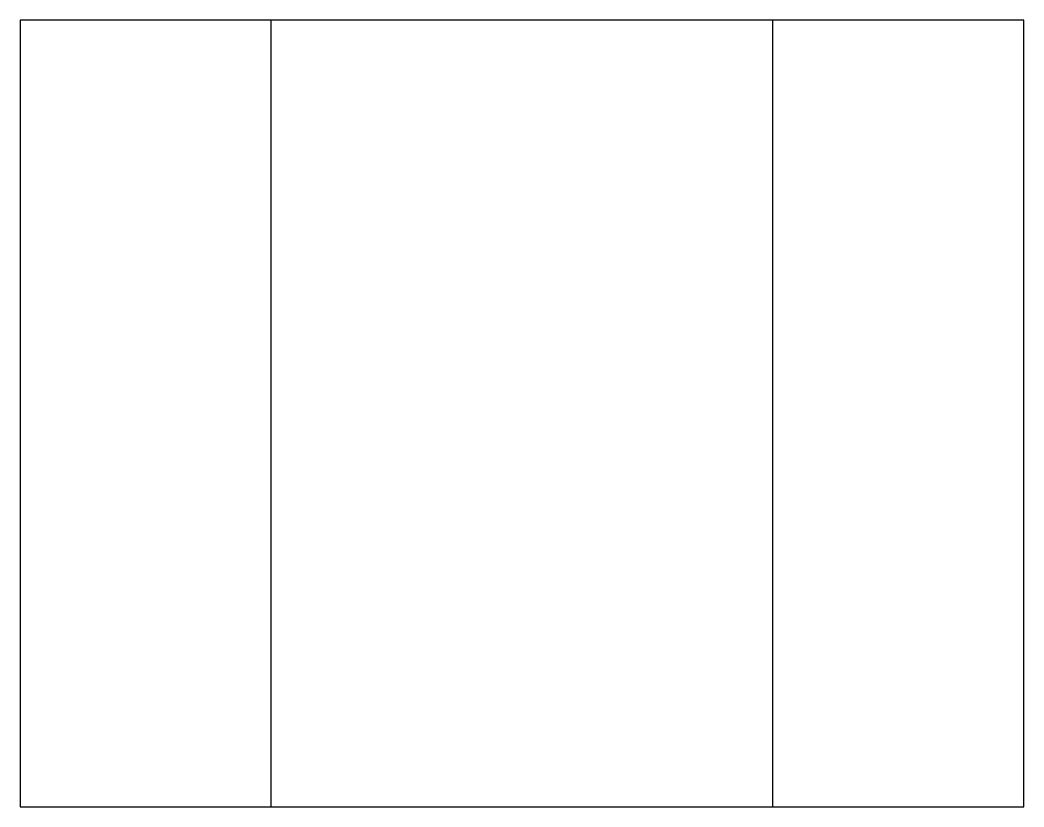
# Model space of a CAD drawing. Header units: millimetres. Extents: x 0 to 153, y 0 to 120.
import ezdxf

# ---------------------------------------------------------------- set-up
doc = ezdxf.new("R2010")
doc.units = ezdxf.units.MM
doc.layers.add('IV_BEND', color=7, linetype='Continuous')
doc.layers.add('IV_OUTER_PROFILE', color=7, linetype='Continuous')

msp = doc.modelspace()

# ---------------------------------------------------------------- linework, layer by layer
at = {"layer": 'IV_BEND'}
for p, q in [((38.261947, 0), (38.261947, 120)), ((114.78584, 0), (114.78584, 120))]:
    msp.add_line(p, q, dxfattribs=at)
at = {"layer": 'IV_OUTER_PROFILE'}
msp.add_lwpolyline([(0, 0), (153.047787, 0), (153.047787, 120), (0, 120)], close=True, dxfattribs=at)

doc.saveas('drawing.dxf')
